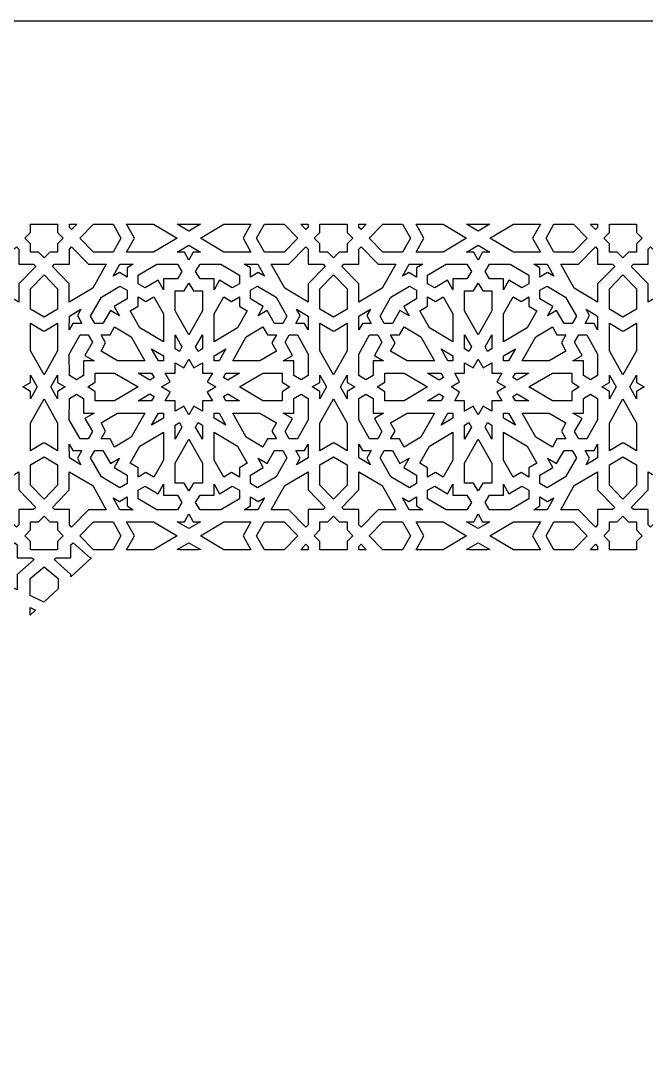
# Model space of a CAD drawing. Extents: x -340 to 340, y -250 to 250.
# Drawn here: x -148 to 5.7, y -5 to 250 of the extents above; entities that cross this region are included whole.
import ezdxf

# ---------------------------------------------------------------- set-up
doc = ezdxf.new("R2010")
doc.units = 0
doc.layers.add('LAYER_1', color=18, linetype='CONTINUOUS')

msp = doc.modelspace()

# ---------------------------------------------------------------- linework, layer by layer
at = {"layer": 'LAYER_1'}
for points in [[(-340, -250), (-340, 100), (-180, 250), (340, 250), (340, -250)], [(-138.95, 199.99), (-138.95, 197.98), (-137.58, 196.56), (-138.95, 195.14), (-138.95, 193.13), (-140.91, 193.13), (-142.3, 191.72), (-143.68, 193.13), (-145.64, 193.13), (-145.64, 195.14), (-147.02, 196.56), (-145.64, 197.98), (-145.64, 199.99), (-143.68, 199.99), (-140.91, 199.99)], [(-135.53, 198.67), (-136.07, 199.22), (-136.07, 199.99), (-134.24, 199.99)], [(-123.4, 196.56), (-125.33, 193.12), (-130.16, 193.12), (-133.5, 196.56), (-130.16, 200), (-125.33, 200)], [(-109.61, 196.57), (-109.61, 196.56), (-109.61, 196.56), (-115.36, 193.12), (-122, 193.12), (-120.07, 196.56), (-122, 200), (-115.36, 200)], [(-104.6, 199.99), (-103.87, 199.98), (-106.72, 198.3), (-109.58, 199.98), (-108.85, 199.99)], [(-91.45, 200), (-93.38, 196.56), (-91.45, 193.12), (-98.09, 193.12), (-103.84, 196.56), (-103.84, 196.56), (-103.84, 196.57), (-98.09, 200)], [(-83.28, 200), (-79.94, 196.56), (-83.28, 193.12), (-88.12, 193.12), (-90.05, 196.56), (-88.12, 200)], [(-77.38, 199.22), (-77.92, 198.67), (-79.21, 199.99), (-77.38, 199.99)], [(-67.81, 199.99), (-67.81, 197.98), (-66.43, 196.56), (-67.81, 195.14), (-67.81, 193.13), (-69.76, 193.13), (-71.15, 191.72), (-72.54, 193.13), (-74.49, 193.13), (-74.49, 195.14), (-75.87, 196.56), (-74.49, 197.98), (-74.49, 199.99), (-72.54, 199.99), (-69.76, 199.99)], [(-64.38, 198.67), (-64.92, 199.22), (-64.92, 199.99), (-63.09, 199.99)], [(-52.25, 196.56), (-54.18, 193.12), (-59.02, 193.12), (-62.36, 196.56), (-59.02, 200), (-54.18, 200)], [(-38.46, 196.57), (-38.46, 196.56), (-38.46, 196.56), (-44.21, 193.12), (-50.85, 193.12), (-48.92, 196.56), (-50.85, 200), (-44.21, 200)], [(-32.72, 199.98), (-35.58, 198.3), (-38.43, 199.98), (-37.7, 199.99), (-33.45, 199.99)], [(-20.3, 200), (-22.23, 196.56), (-20.3, 193.12), (-26.94, 193.12), (-32.69, 196.56), (-32.69, 196.56), (-32.69, 196.57), (-26.94, 200)], [(-12.14, 200), (-8.8, 196.56), (-12.14, 193.12), (-16.97, 193.12), (-18.9, 196.56), (-16.97, 200)], [(-6.23, 199.22), (-6.77, 198.67), (-8.06, 199.99), (-6.23, 199.99)], [(3.34, 199.99), (3.34, 197.98), (4.72, 196.56), (3.34, 195.14), (3.34, 193.13), (1.39, 193.13), (0, 191.72), (-1.39, 193.13), (-3.35, 193.13), (-3.35, 195.14), (-4.72, 196.56), (-3.35, 197.98), (-3.35, 199.99), (-1.39, 199.99), (1.39, 199.99)], [(-148.53, 193.9), (-148.53, 190.15), (-144.88, 190.15), (-144.34, 189.6), (-148.52, 185.31), (-148.52, 180.83), (-154.27, 184.25), (-157.6, 190.17), (-153.24, 190.17), (-149.07, 194.46)], [(-131.35, 190.17), (-127, 190.17), (-130.32, 184.25), (-136.08, 180.83), (-136.08, 185.31), (-140.25, 189.6), (-139.72, 190.15), (-136.07, 190.15), (-136.07, 193.9), (-135.53, 194.46)], [(-103.87, 193.14), (-105.63, 193.12), (-106.72, 191.18), (-107.81, 193.12), (-109.58, 193.14), (-106.72, 194.82)], [(-77.38, 193.9), (-77.38, 190.15), (-73.73, 190.15), (-73.19, 189.6), (-77.37, 185.31), (-77.37, 180.83), (-83.12, 184.25), (-86.45, 190.17), (-82.1, 190.17), (-77.92, 194.46)], [(-60.2, 190.17), (-55.85, 190.17), (-59.17, 184.25), (-64.93, 180.83), (-64.93, 185.31), (-69.11, 189.6), (-68.57, 190.15), (-64.92, 190.15), (-64.92, 193.9), (-64.38, 194.46)], [(-32.72, 193.14), (-34.49, 193.12), (-35.58, 191.18), (-36.66, 193.12), (-38.43, 193.14), (-35.58, 194.82)], [(-6.23, 193.9), (-6.23, 190.15), (-2.58, 190.15), (-2.04, 189.6), (-6.22, 185.31), (-6.22, 180.83), (-11.98, 184.25), (-15.3, 190.17), (-10.95, 190.17), (-6.77, 194.46)], [(10.94, 190.17), (15.3, 190.17), (11.97, 184.25), (6.22, 180.83), (6.22, 185.31), (2.04, 189.6), (2.58, 190.15), (6.23, 190.15), (6.23, 193.9), (6.77, 194.46)], [(-121.9, 189.24), (-121.9, 187.01), (-123.78, 188.13), (-125.31, 187.24), (-123.67, 190.16), (-120.38, 190.17)], [(-109.49, 190.16), (-108.42, 188.36), (-109.48, 186.57), (-112.95, 186.57), (-112.95, 183.89), (-114.26, 186.22), (-117.41, 184.34), (-119.16, 185.38), (-119.16, 187.46), (-114.59, 190.16)], [(-94.29, 187.46), (-94.29, 185.38), (-96.04, 184.34), (-99.19, 186.22), (-100.49, 183.89), (-100.49, 186.57), (-103.96, 186.57), (-105.03, 188.36), (-103.95, 190.16), (-98.86, 190.16)], [(-89.78, 190.16), (-88.14, 187.24), (-89.67, 188.13), (-91.55, 187.01), (-91.55, 189.24), (-93.07, 190.17)], [(-50.75, 189.24), (-50.75, 187.01), (-52.63, 188.13), (-54.16, 187.24), (-52.52, 190.16), (-49.23, 190.17)], [(-38.34, 190.16), (-37.27, 188.36), (-38.34, 186.57), (-41.8, 186.57), (-41.8, 183.89), (-43.11, 186.22), (-46.26, 184.34), (-48.01, 185.38), (-48.01, 187.46), (-43.44, 190.16)], [(-23.14, 187.46), (-23.14, 185.38), (-24.89, 184.34), (-28.04, 186.22), (-29.35, 183.89), (-29.35, 186.57), (-32.81, 186.57), (-33.88, 188.36), (-32.81, 190.16), (-27.71, 190.16)], [(-18.63, 190.16), (-16.99, 187.24), (-18.52, 188.13), (-20.4, 187.01), (-20.4, 189.24), (-21.92, 190.17)], [(-138.95, 184.09), (-138.95, 179.13), (-142.3, 177.14), (-145.65, 179.13), (-145.65, 184.09), (-142.3, 187.53)], [(-67.8, 184.09), (-67.8, 179.13), (-71.15, 177.14), (-74.5, 179.13), (-74.5, 184.09), (-71.15, 187.53)], [(3.35, 184.09), (3.35, 179.13), (0, 177.14), (-3.35, 179.13), (-3.35, 184.09), (0, 187.53)], [(-121.9, 183.75), (-121.9, 181.68), (-125.04, 179.81), (-123.74, 177.49), (-126, 178.83), (-127.82, 175.59), (-129.84, 175.59), (-130.85, 177.39), (-128.21, 182.08), (-123.64, 184.79)], [(-105.57, 183.6), (-103.38, 183.61), (-103.38, 178.75), (-106.72, 172.8), (-110.07, 178.75), (-110.07, 183.61), (-107.87, 183.6), (-106.72, 185.53)], [(-85.24, 182.08), (-82.6, 177.39), (-83.61, 175.59), (-85.63, 175.59), (-87.45, 178.83), (-89.7, 177.49), (-88.4, 179.81), (-91.55, 181.68), (-91.55, 183.75), (-89.8, 184.79)], [(-50.75, 183.75), (-50.75, 181.68), (-53.9, 179.81), (-52.59, 177.49), (-54.85, 178.83), (-56.67, 175.59), (-58.69, 175.59), (-59.7, 177.39), (-57.06, 182.08), (-52.49, 184.79)], [(-34.43, 183.6), (-32.23, 183.61), (-32.23, 178.75), (-35.58, 172.8), (-38.92, 178.75), (-38.92, 183.61), (-36.72, 183.6), (-35.58, 185.53)], [(-14.09, 182.08), (-11.45, 177.39), (-12.46, 175.59), (-14.48, 175.59), (-16.3, 178.83), (-18.56, 177.49), (-17.26, 179.81), (-20.4, 181.68), (-20.4, 183.75), (-18.66, 184.79)], [(-112.95, 177.96), (-112.95, 171.09), (-118.74, 174.52), (-121.1, 178.72), (-119.16, 179.88), (-119.16, 182.13), (-117.26, 181), (-115.31, 182.16)], [(-96.19, 181), (-94.29, 182.13), (-94.29, 179.88), (-92.35, 178.72), (-94.71, 174.52), (-100.49, 171.09), (-100.49, 177.96), (-98.13, 182.16)], [(-41.8, 177.96), (-41.8, 171.09), (-47.59, 174.52), (-49.95, 178.72), (-48.01, 179.88), (-48.01, 182.13), (-46.11, 181), (-44.17, 182.16)], [(-25.04, 181), (-23.14, 182.13), (-23.14, 179.88), (-21.2, 178.72), (-23.56, 174.52), (-29.35, 171.09), (-29.35, 177.96), (-26.98, 182.16)], [(-134.09, 177.53), (-133, 175.59), (-135.18, 175.59), (-136.08, 174.03), (-136.07, 177.41), (-133.23, 179.1)], [(-77.38, 177.41), (-77.37, 174.03), (-78.27, 175.59), (-80.44, 175.59), (-79.36, 177.53), (-80.22, 179.1)], [(-62.94, 177.53), (-61.86, 175.59), (-64.03, 175.59), (-64.93, 174.03), (-64.92, 177.41), (-62.08, 179.1)], [(-6.23, 177.41), (-6.22, 174.03), (-7.12, 175.59), (-9.3, 175.59), (-8.21, 177.53), (-9.07, 179.1)], [(-138.95, 168.88), (-142.3, 162.95), (-145.65, 168.88), (-145.65, 175.7), (-142.5, 173.83), (-142.3, 173.78), (-142.09, 173.83), (-138.95, 175.7)], [(-120.85, 172.35), (-117.51, 166.4), (-124.2, 166.4), (-128.29, 168.83), (-127.16, 170.83), (-128.26, 172.78), (-126.07, 172.78), (-124.94, 174.77)], [(-87.38, 172.78), (-85.19, 172.78), (-86.29, 170.83), (-85.16, 168.83), (-89.25, 166.4), (-95.93, 166.4), (-92.59, 172.35), (-88.51, 174.77)], [(-67.8, 168.88), (-71.15, 162.95), (-74.5, 168.88), (-74.5, 175.7), (-71.35, 173.83), (-71.15, 173.78), (-70.94, 173.83), (-67.8, 175.7)], [(-49.71, 172.35), (-46.36, 166.4), (-53.05, 166.4), (-57.14, 168.83), (-56.01, 170.83), (-57.11, 172.78), (-54.92, 172.78), (-53.79, 174.77)], [(-16.23, 172.78), (-14.04, 172.78), (-15.14, 170.83), (-14.01, 168.83), (-18.1, 166.4), (-24.79, 166.4), (-21.44, 172.35), (-17.36, 174.77)], [(3.35, 168.88), (0, 162.95), (-3.35, 168.88), (-3.35, 175.7), (-0.21, 173.83), (0, 173.78), (0.2, 173.83), (3.35, 175.7)], [(-131.42, 172.78), (-130.41, 170.98), (-132.23, 167.74), (-129.97, 166.4), (-132.58, 166.4), (-132.58, 162.84), (-134.32, 161.74), (-136.07, 162.85), (-136.08, 168.08), (-133.44, 172.78)], [(-108.39, 169.84), (-109, 168.74), (-110.07, 169.37), (-110.07, 172.82)], [(-103.38, 169.37), (-104.44, 168.74), (-105.06, 169.84), (-103.38, 172.82)], [(-77.37, 168.08), (-77.37, 162.85), (-79.12, 161.74), (-80.86, 162.84), (-80.86, 166.4), (-83.48, 166.4), (-81.21, 167.74), (-83.03, 170.98), (-82.03, 172.78), (-80, 172.78)], [(-60.27, 172.78), (-59.26, 170.98), (-61.09, 167.74), (-58.82, 166.4), (-61.43, 166.4), (-61.43, 162.84), (-63.17, 161.74), (-64.93, 162.85), (-64.93, 168.08), (-62.29, 172.78)], [(-37.24, 169.84), (-37.86, 168.74), (-38.92, 169.37), (-38.92, 172.82)], [(-32.23, 169.37), (-33.29, 168.74), (-33.91, 169.84), (-32.23, 172.82)], [(-6.22, 168.08), (-6.22, 162.85), (-7.98, 161.74), (-9.72, 162.84), (-9.72, 166.4), (-12.33, 166.4), (-10.06, 167.74), (-11.89, 170.98), (-10.88, 172.78), (-8.86, 172.78)], [(-112.95, 167.66), (-112.95, 166.4), (-114.18, 166.4), (-115.85, 169.38)], [(-99.27, 166.4), (-100.49, 166.4), (-100.49, 167.66), (-97.59, 169.38)], [(-41.8, 167.66), (-41.8, 166.4), (-43.03, 166.4), (-44.71, 169.38)], [(-28.12, 166.4), (-29.35, 166.4), (-29.35, 167.66), (-26.44, 169.38)], [(-105.5, 164.69), (-103.38, 165.95), (-103.38, 163.43), (-100.93, 163.43), (-102.16, 161.26), (-100.04, 160), (-102.16, 158.74), (-100.93, 156.57), (-103.38, 156.57), (-103.38, 154.05), (-105.5, 155.31), (-106.72, 153.13), (-107.95, 155.31), (-110.07, 154.05), (-110.07, 156.57), (-112.51, 156.57), (-111.29, 158.74), (-113.41, 160), (-111.29, 161.26), (-112.51, 163.43), (-110.07, 163.43), (-110.07, 165.95), (-107.95, 164.69), (-106.72, 166.87)], [(-34.35, 164.69), (-32.23, 165.95), (-32.23, 163.43), (-29.79, 163.43), (-31.01, 161.26), (-28.89, 160), (-31.01, 158.74), (-29.79, 156.57), (-32.23, 156.57), (-32.23, 154.05), (-34.35, 155.31), (-35.58, 153.13), (-36.8, 155.31), (-38.92, 154.05), (-38.92, 156.57), (-41.36, 156.57), (-40.14, 158.74), (-42.26, 160), (-40.14, 161.26), (-41.36, 163.43), (-38.92, 163.43), (-38.92, 165.95), (-36.8, 164.69), (-35.58, 166.87)], [(-124.97, 163.43), (-119.18, 160), (-124.97, 156.57), (-129.69, 156.57), (-129.69, 158.82), (-131.56, 160), (-129.69, 161.18), (-129.69, 163.43)], [(-115.85, 163.43), (-115.23, 162.34), (-116.29, 161.71), (-119.2, 163.43)], [(-97.15, 161.71), (-98.21, 162.34), (-97.6, 163.43), (-94.25, 163.43)], [(-83.76, 161.18), (-81.88, 160), (-83.76, 158.82), (-83.75, 156.57), (-88.48, 156.57), (-94.26, 160), (-88.48, 163.43), (-83.75, 163.43)], [(-53.82, 163.43), (-48.03, 160), (-53.82, 156.57), (-58.55, 156.57), (-58.54, 158.82), (-60.41, 160), (-58.54, 161.18), (-58.55, 163.43)], [(-44.7, 163.43), (-44.08, 162.34), (-45.15, 161.71), (-48.05, 163.43)], [(-26, 161.71), (-27.07, 162.34), (-26.45, 163.43), (-23.1, 163.43)], [(-12.61, 161.18), (-10.74, 160), (-12.61, 158.82), (-12.61, 156.57), (-17.33, 156.57), (-23.12, 160), (-17.33, 163.43), (-12.61, 163.43)], [(-143.99, 160), (-145.63, 157.08), (-145.64, 158.88), (-147.53, 160), (-145.64, 161.12), (-145.63, 162.92)], [(-138.95, 161.12), (-137.07, 160), (-138.95, 158.88), (-138.97, 157.08), (-140.61, 160), (-138.97, 162.92)], [(-72.84, 160), (-74.48, 157.08), (-74.49, 158.88), (-76.38, 160), (-74.49, 161.12), (-74.48, 162.92)], [(-67.81, 161.12), (-65.92, 160), (-67.81, 158.88), (-67.82, 157.08), (-69.46, 160), (-67.82, 162.92)], [(-1.69, 160), (-3.33, 157.08), (-3.35, 158.88), (-5.23, 160), (-3.35, 161.12), (-3.33, 162.92)], [(3.34, 161.12), (5.23, 160), (3.34, 158.88), (3.33, 157.08), (1.69, 160), (3.33, 162.92)], [(-132.58, 157.16), (-132.58, 153.6), (-129.97, 153.6), (-132.23, 152.26), (-130.41, 149.02), (-131.42, 147.22), (-133.44, 147.22), (-136.08, 151.92), (-136.07, 157.15), (-134.32, 158.26)], [(-115.23, 157.66), (-115.85, 156.57), (-119.2, 156.57), (-116.29, 158.29)], [(-94.25, 156.57), (-97.6, 156.57), (-98.21, 157.66), (-97.15, 158.29)], [(-77.37, 157.15), (-77.37, 151.92), (-80, 147.22), (-82.03, 147.22), (-83.03, 149.02), (-81.21, 152.26), (-83.48, 153.6), (-80.86, 153.6), (-80.86, 157.16), (-79.12, 158.26)], [(-61.43, 157.16), (-61.43, 153.6), (-58.82, 153.6), (-61.09, 152.26), (-59.26, 149.02), (-60.27, 147.22), (-62.29, 147.22), (-64.93, 151.92), (-64.93, 157.15), (-63.17, 158.26)], [(-44.08, 157.66), (-44.7, 156.57), (-48.05, 156.57), (-45.15, 158.29)], [(-23.1, 156.57), (-26.45, 156.57), (-27.07, 157.66), (-26, 158.29)], [(-6.22, 157.15), (-6.22, 151.92), (-8.86, 147.22), (-10.88, 147.22), (-11.89, 149.02), (-10.06, 152.26), (-12.33, 153.6), (-9.72, 153.6), (-9.72, 157.16), (-7.98, 158.26)], [(-138.95, 151.12), (-138.95, 144.3), (-142.09, 146.17), (-142.3, 146.22), (-142.5, 146.17), (-145.65, 144.3), (-145.65, 151.12), (-142.3, 157.05)], [(-67.8, 151.12), (-67.8, 144.3), (-70.94, 146.17), (-71.15, 146.22), (-71.35, 146.17), (-74.5, 144.3), (-74.5, 151.12), (-71.15, 157.05)], [(3.35, 151.12), (3.35, 144.3), (0.2, 146.17), (0, 146.22), (-0.21, 146.17), (-3.35, 144.3), (-3.35, 151.12), (0, 157.05)], [(-120.85, 147.65), (-124.94, 145.23), (-126.07, 147.22), (-128.26, 147.22), (-127.16, 149.17), (-128.29, 151.17), (-124.2, 153.6), (-117.51, 153.6)], [(-112.95, 152.34), (-115.85, 150.62), (-114.18, 153.6), (-112.95, 153.6)], [(-99.27, 153.6), (-97.59, 150.62), (-100.49, 152.34), (-100.49, 153.6)], [(-89.25, 153.6), (-85.16, 151.17), (-86.29, 149.17), (-85.19, 147.22), (-87.38, 147.22), (-88.51, 145.23), (-92.59, 147.65), (-95.93, 153.6)], [(-49.71, 147.65), (-53.79, 145.23), (-54.92, 147.22), (-57.11, 147.22), (-56.01, 149.17), (-57.14, 151.17), (-53.05, 153.6), (-46.36, 153.6)], [(-41.8, 152.34), (-44.71, 150.62), (-43.03, 153.6), (-41.8, 153.6)], [(-28.12, 153.6), (-26.44, 150.62), (-29.35, 152.34), (-29.35, 153.6)], [(-18.1, 153.6), (-14.01, 151.17), (-15.14, 149.17), (-14.04, 147.22), (-16.23, 147.22), (-17.36, 145.23), (-21.44, 147.65), (-24.79, 153.6)], [(-108.39, 150.16), (-110.07, 147.18), (-110.07, 150.63), (-109, 151.26)], [(-103.38, 150.63), (-103.38, 147.18), (-105.06, 150.16), (-104.44, 151.26)], [(-37.24, 150.16), (-38.92, 147.18), (-38.92, 150.63), (-37.86, 151.26)], [(-32.23, 150.63), (-32.23, 147.18), (-33.91, 150.16), (-33.29, 151.26)], [(-112.95, 142.04), (-115.31, 137.84), (-117.26, 139), (-119.16, 137.87), (-119.16, 140.12), (-121.1, 141.28), (-118.74, 145.48), (-112.95, 148.91)], [(-94.71, 145.48), (-92.35, 141.28), (-94.29, 140.12), (-94.29, 137.87), (-96.19, 139), (-98.13, 137.84), (-100.49, 142.04), (-100.49, 148.91)], [(-41.8, 142.04), (-44.17, 137.84), (-46.11, 139), (-48.01, 137.87), (-48.01, 140.12), (-49.95, 141.28), (-47.59, 145.48), (-41.8, 148.91)], [(-23.56, 145.48), (-21.2, 141.28), (-23.14, 140.12), (-23.14, 137.87), (-25.04, 139), (-26.98, 137.84), (-29.35, 142.04), (-29.35, 148.91)], [(-135.18, 144.41), (-133, 144.41), (-134.09, 142.47), (-133.23, 140.9), (-136.07, 142.59), (-136.08, 145.97)], [(-103.38, 141.25), (-103.38, 136.39), (-105.57, 136.4), (-106.72, 134.47), (-107.87, 136.4), (-110.07, 136.39), (-110.07, 141.25), (-106.72, 147.2)], [(-77.38, 142.59), (-80.22, 140.9), (-79.36, 142.47), (-80.44, 144.41), (-78.27, 144.41), (-77.37, 145.97)], [(-64.03, 144.41), (-61.86, 144.41), (-62.94, 142.47), (-62.08, 140.9), (-64.92, 142.59), (-64.93, 145.97)], [(-32.23, 141.25), (-32.23, 136.39), (-34.43, 136.4), (-35.58, 134.47), (-36.72, 136.4), (-38.92, 136.39), (-38.92, 141.25), (-35.58, 147.2)], [(-6.23, 142.59), (-9.07, 140.9), (-8.21, 142.47), (-9.3, 144.41), (-7.12, 144.41), (-6.22, 145.97)], [(-138.95, 140.87), (-138.95, 135.91), (-142.3, 132.47), (-145.65, 135.91), (-145.65, 140.87), (-142.3, 142.86)], [(-126, 141.17), (-123.74, 142.51), (-125.04, 140.19), (-121.9, 138.32), (-121.9, 136.25), (-123.64, 135.21), (-128.21, 137.92), (-130.85, 142.61), (-129.84, 144.41), (-127.82, 144.41)], [(-83.61, 144.41), (-82.6, 142.61), (-85.24, 137.92), (-89.8, 135.21), (-91.55, 136.25), (-91.55, 138.32), (-88.4, 140.19), (-89.7, 142.51), (-87.45, 141.17), (-85.63, 144.41)], [(-67.8, 140.87), (-67.8, 135.91), (-71.15, 132.47), (-74.5, 135.91), (-74.5, 140.87), (-71.15, 142.86)], [(-54.85, 141.17), (-52.59, 142.51), (-53.9, 140.19), (-50.75, 138.32), (-50.75, 136.25), (-52.49, 135.21), (-57.06, 137.92), (-59.7, 142.61), (-58.69, 144.41), (-56.67, 144.41)], [(-12.46, 144.41), (-11.45, 142.61), (-14.09, 137.92), (-18.66, 135.21), (-20.4, 136.25), (-20.4, 138.32), (-17.26, 140.19), (-18.56, 142.51), (-16.3, 141.17), (-14.48, 144.41)], [(3.35, 140.87), (3.35, 135.91), (0, 132.47), (-3.35, 135.91), (-3.35, 140.87), (0, 142.86)], [(-148.52, 134.69), (-144.34, 130.4), (-144.88, 129.85), (-148.53, 129.85), (-148.53, 126.1), (-149.07, 125.54), (-153.24, 129.83), (-157.6, 129.83), (-154.27, 135.75), (-148.52, 139.17)], [(-130.32, 135.75), (-127, 129.83), (-131.35, 129.83), (-135.53, 125.54), (-136.07, 126.1), (-136.07, 129.85), (-139.72, 129.85), (-140.25, 130.4), (-136.08, 134.69), (-136.08, 139.17)], [(-77.37, 134.69), (-73.19, 130.4), (-73.73, 129.85), (-77.38, 129.85), (-77.38, 126.1), (-77.92, 125.54), (-82.1, 129.83), (-86.45, 129.83), (-83.12, 135.75), (-77.37, 139.17)], [(-59.17, 135.75), (-55.85, 129.83), (-60.2, 129.83), (-64.38, 125.54), (-64.92, 126.1), (-64.92, 129.85), (-68.57, 129.85), (-69.11, 130.4), (-64.93, 134.69), (-64.93, 139.17)], [(-6.22, 134.69), (-2.04, 130.4), (-2.58, 129.85), (-6.23, 129.85), (-6.23, 126.1), (-6.77, 125.54), (-10.95, 129.83), (-15.3, 129.83), (-11.98, 135.75), (-6.22, 139.17)], [(11.97, 135.75), (15.3, 129.83), (10.94, 129.83), (6.77, 125.54), (6.23, 126.1), (6.23, 129.85), (2.58, 129.85), (2.04, 130.4), (6.22, 134.69), (6.22, 139.17)], [(-112.95, 133.43), (-109.48, 133.43), (-108.42, 131.64), (-109.49, 129.84), (-114.59, 129.84), (-119.16, 132.54), (-119.16, 134.62), (-117.41, 135.66), (-114.26, 133.78), (-112.95, 136.11)], [(-99.19, 133.78), (-96.04, 135.66), (-94.29, 134.62), (-94.29, 132.54), (-98.86, 129.84), (-103.95, 129.84), (-105.03, 131.64), (-103.96, 133.43), (-100.49, 133.43), (-100.49, 136.11)], [(-41.8, 133.43), (-38.34, 133.43), (-37.27, 131.64), (-38.34, 129.84), (-43.44, 129.84), (-48.01, 132.54), (-48.01, 134.62), (-46.26, 135.66), (-43.11, 133.78), (-41.8, 136.11)], [(-28.04, 133.78), (-24.89, 135.66), (-23.14, 134.62), (-23.14, 132.54), (-27.71, 129.84), (-32.81, 129.84), (-33.88, 131.64), (-32.81, 133.43), (-29.35, 133.43), (-29.35, 136.11)], [(-121.9, 130.76), (-120.38, 129.83), (-123.67, 129.84), (-125.31, 132.76), (-123.78, 131.87), (-121.9, 132.99)], [(-89.67, 131.87), (-88.14, 132.76), (-89.78, 129.84), (-93.07, 129.83), (-91.55, 130.76), (-91.55, 132.99)], [(-50.75, 130.76), (-49.23, 129.83), (-52.52, 129.84), (-54.16, 132.76), (-52.63, 131.87), (-50.75, 132.99)], [(-18.52, 131.87), (-16.99, 132.76), (-18.63, 129.84), (-21.92, 129.83), (-20.4, 130.76), (-20.4, 132.99)], [(-140.91, 126.87), (-138.95, 126.87), (-138.95, 124.86), (-137.58, 123.44), (-138.95, 122.02), (-138.95, 120.01), (-140.91, 120.01), (-143.68, 120.01), (-145.64, 120.01), (-145.64, 122.02), (-147.02, 123.44), (-145.64, 124.86), (-145.64, 126.87), (-143.68, 126.87), (-142.3, 128.28), (-142.3, 128.28)], [(-105.63, 126.88), (-103.87, 126.86), (-106.72, 125.18), (-109.58, 126.86), (-107.81, 126.88), (-106.72, 128.82)], [(-69.76, 126.87), (-67.81, 126.87), (-67.81, 124.86), (-66.43, 123.44), (-67.81, 122.02), (-67.81, 120.01), (-69.76, 120.01), (-72.54, 120.01), (-74.49, 120.01), (-74.49, 122.02), (-75.87, 123.44), (-74.49, 124.86), (-74.49, 126.87), (-72.54, 126.87), (-71.15, 128.28)], [(-34.49, 126.88), (-32.72, 126.86), (-35.58, 125.18), (-38.43, 126.86), (-36.66, 126.88), (-35.58, 128.82)], [(1.39, 126.87), (3.34, 126.87), (3.34, 124.86), (4.72, 123.44), (3.34, 122.02), (3.34, 120.01), (1.39, 120.01), (-1.39, 120.01), (-3.35, 120.01), (-3.35, 122.02), (-4.72, 123.44), (-3.35, 124.86), (-3.35, 126.87), (-1.39, 126.87), (0, 128.28)], [(-123.4, 123.44), (-125.33, 120), (-130.16, 120), (-133.5, 123.44), (-130.16, 126.88), (-125.33, 126.88)], [(-109.61, 123.44), (-109.61, 123.44), (-109.61, 123.43), (-115.36, 120), (-122, 120), (-120.07, 123.44), (-122, 126.88), (-115.36, 126.88)], [(-91.45, 126.88), (-93.38, 123.44), (-91.45, 120), (-98.09, 120), (-103.84, 123.43), (-103.84, 123.44), (-103.84, 123.44), (-98.09, 126.88)], [(-83.28, 126.88), (-79.94, 123.44), (-83.28, 120), (-88.12, 120), (-90.05, 123.44), (-88.12, 126.88)], [(-52.25, 123.44), (-54.18, 120), (-59.02, 120), (-62.36, 123.44), (-59.02, 126.88), (-54.18, 126.88)], [(-38.46, 123.44), (-38.46, 123.44), (-38.46, 123.43), (-44.21, 120), (-50.85, 120), (-48.92, 123.44), (-50.85, 126.88), (-44.21, 126.88)], [(-20.3, 126.88), (-22.23, 123.44), (-20.3, 120), (-26.94, 120), (-32.69, 123.43), (-32.69, 123.44), (-32.69, 123.44), (-26.94, 126.88)], [(-12.14, 126.88), (-8.8, 123.44), (-12.14, 120), (-16.97, 120), (-18.9, 123.44), (-16.97, 126.88)], [(-148.92, 121.21), (-148.92, 118.04), (-145.29, 118.04), (-144.76, 117.57), (-148.9, 113.95), (-148.9, 110.17), (-154.62, 113.06), (-157.92, 118.05), (-153.6, 118.05), (-149.45, 121.67)], [(-130.99, 118.05), (-130.67, 118.05), (-135.69, 113.35), (-135.69, 113.95), (-139.83, 117.57), (-139.3, 118.04), (-135.67, 118.04), (-135.67, 121.21), (-135.14, 121.67)], [(-103.87, 120.02), (-104.6, 120.01), (-108.85, 120.01), (-109.58, 120.02), (-106.72, 121.7)], [(-77.38, 120.78), (-77.38, 120.01), (-79.21, 120.01), (-77.92, 121.33)], [(-63.09, 120.01), (-64.92, 120.01), (-64.92, 120.78), (-64.38, 121.33)], [(-32.72, 120.02), (-33.45, 120.01), (-37.7, 120.01), (-38.43, 120.02), (-35.58, 121.7)], [(-6.23, 120.78), (-6.23, 120.01), (-8.06, 120.01), (-6.77, 121.33)], [(-138.86, 112.92), (-138.86, 110.37), (-142.37, 107.09), (-145.73, 108.73), (-145.73, 112.92), (-142.3, 115.82)], [(-144.4, 105.18), (-145.73, 103.93), (-145.73, 105.83)]]:
    msp.add_lwpolyline(points, close=True, dxfattribs=at)

doc.saveas('drawing.dxf')
